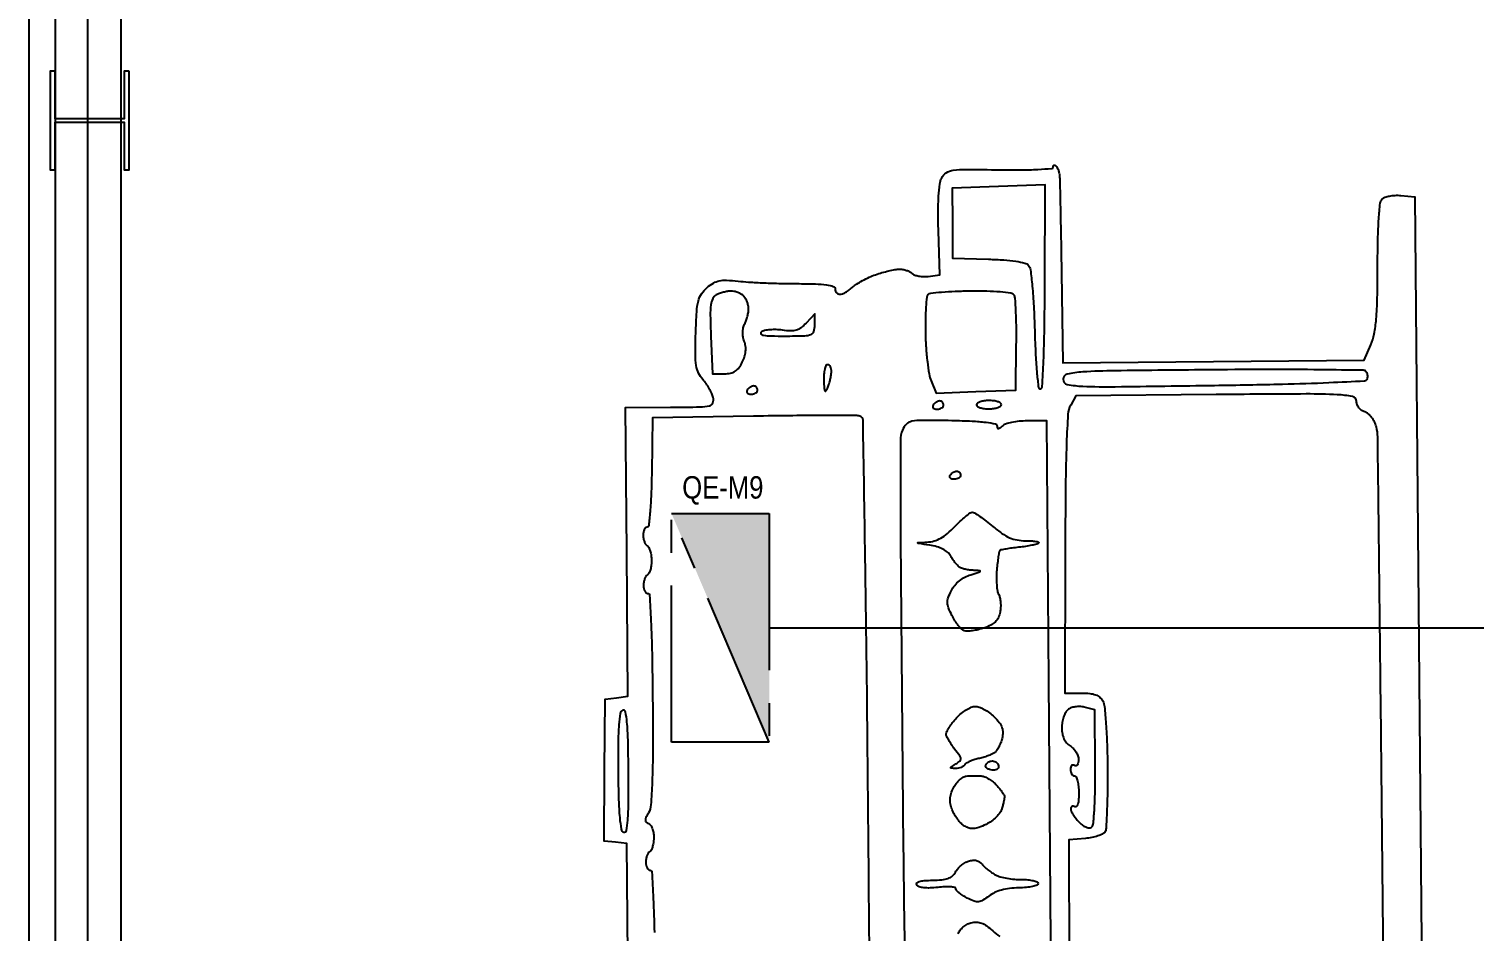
# Model space of a CAD drawing. Header units: millimetres. Extents: x -35961 to -35580, y 154458 to 154764.
# Drawn here: x -35943.981 to -35939.585, y 154658.961 to 154661.705 of the extents above; entities that cross this region are included whole.
import ezdxf

# ---------------------------------------------------------------- set-up
doc = ezdxf.new("R2010")
doc.units = ezdxf.units.MM
doc.header["$MEASUREMENT"] = 0
doc.linetypes.add('PHANTOM2', pattern=[31.75, 15.875, -3.175, 3.175, -3.175, 3.175, -3.175])
doc.layers.get('0').update_dxf_attribs({"color": 253})
for name, color, linetype in [('LigacoesEletricos', 80, 'Continuous'), ('LigacoesParciais', 10, 'Continuous'), ('Projecto', 252, 'Continuous'), ('QuadrosMáquinas', 40, 'Continuous')]:
    doc.layers.add(name, color=color, linetype=linetype)
doc.styles.get("Standard").update_dxf_attribs({"font": 'ARIALN.TTF'})

msp = doc.modelspace()

# ---------------------------------------------------------------- hatches: boundary and pattern name
at = {"layer": 'QuadrosMáquinas', "linetype": 'PHANTOM2', "ltscale": 0.03}
h = msp.add_hatch(color=256, dxfattribs=at)
h.dxf.hatch_style = 1
h.paths.add_polyline_path([(-35941.7288, 154660.2308), (-35942.0261, 154660.2308), (-35941.7288, 154659.5354)])

# ---------------------------------------------------------------- linework, layer by layer
at = {"color": 0, "elevation": 0}
for points in [[(-35939.836, 154655.5226, 0.000007), (-35939.8409, 154656.2439, 0.000111)], [(-35940.8722, 154658.9302), (-35940.8784, 154659.7217), (-35940.8847, 154660.5132), (-35940.9448, 154660.5127, 0.022954), (-35940.9689, 154660.5114, 0.026523), (-35940.9916, 154660.5079, 0.027019), (-35941.0103, 154660.5029, 0.120449), (-35941.0199, 154660.497, -0.0231), (-35941.027, 154660.4904, -0.161655), (-35941.0314, 154660.4886, -0.341436), (-35941.034, 154660.4904, -0.076809), (-35941.0349, 154660.4961, 0.354285), (-35941.0405, 154660.5028, 0.019404), (-35941.0694, 154660.5075, 0.019107), (-35941.1117, 154660.5111, 0.006598), (-35941.1731, 154660.5132, 0.003224), (-35941.2638, 154660.5144, 0.048971), (-35941.2951, 154660.5116, 0.151646), (-35941.3118, 154660.5027, 0.100298), (-35941.3237, 154660.4845, 0.095399), (-35941.3297, 154660.4535, 0.000532), (-35941.3294, 154660.1522), (-35941.3212, 154659.2155, -0.000029), (-35941.3155, 154658.7395, -0.000048), (-35941.3106, 154658.3351, -0.000005), (-35941.3063, 154657.9738, -0.004342)], [(-35939.8465, 154657.0453, 0.000067), (-35939.8535, 154657.9922, 0.000372), (-35939.8614, 154658.9399, 0.000606), (-35939.8696, 154659.744, 0.000059), (-35939.8779, 154660.4638, 0.062588), (-35939.8821, 154660.4946, 0.051011), (-35939.8878, 154660.5097, 0.048405), (-35939.8966, 154660.5235, 0.05201), (-35939.9069, 154660.5343, 0.101528), (-35939.9172, 154660.54, -0.08158), (-35939.9268, 154660.5447, -0.069682), (-35939.935, 154660.5525, -0.07128), (-35939.9405, 154660.5621, -0.094012), (-35939.9425, 154660.572, 0.353839), (-35939.9545, 154660.5866, 0.038418), (-35940.001, 154660.5924, 0.013345), (-35940.0953, 154660.5945, 0.000866), (-35940.3694, 154660.5928), (-35940.7961, 154660.5893), (-35940.812, 154660.5609, 0.112384), (-35940.8202, 154660.5332, 0.006612), (-35940.8246, 154660.4452, 0.006937), (-35940.8275, 154660.3157, 0.001827), (-35940.8286, 154660.1084), (-35940.8293, 154659.6844), (-35940.7785, 154659.6848, -0.025747), (-35940.7537, 154659.6837, -0.065289), (-35940.7361, 154659.6797, -0.08924), (-35940.7236, 154659.6723, -0.090151), (-35940.7145, 154659.661, -0.100812), (-35940.7091, 154659.6437, -0.006707), (-35940.7047, 154659.5916, -0.009365), (-35940.7014, 154659.5283, -0.006572), (-35940.7, 154659.457, -0.004858), (-35940.7002, 154659.387, -0.007177), (-35940.7018, 154659.3256, -0.003673), (-35940.7043, 154659.2738, -0.126313), (-35940.708, 154659.2623, -0.143215), (-35940.7148, 154659.2563, -0.032136), (-35940.7293, 154659.2505, -0.030816), (-35940.7475, 154659.2458, -0.025599), (-35940.7673, 154659.243), (-35940.8174, 154659.2385), (-35940.8144, 154658.0952, 0.000562)], [(-35942.1514, 154657.9712), (-35942.1617, 154659.2275), (-35942.1965, 154659.2312), (-35942.2314, 154659.235), (-35942.2297, 154659.4508), (-35942.2281, 154659.6667), (-35942.1935, 154659.671), (-35942.159, 154659.6752), (-35942.1626, 154660.1141), (-35942.1662, 154660.553), (-35942.0292, 154660.5541, 0.00265), (-35941.9386, 154660.5553, 0.050849), (-35941.9106, 154660.5587, 0.245593), (-35941.9003, 154660.5675, 0.159089), (-35941.8992, 154660.5834, 0.046248), (-35941.9037, 154660.5962, 0.023418), (-35941.9115, 154660.6113, 0.023042), (-35941.9211, 154660.6263, 0.031722), (-35941.9312, 154660.6388, -0.075185), (-35941.9442, 154660.6581, -0.072882), (-35941.9511, 154660.6807, -0.038869), (-35941.9537, 154660.7147, -0.006903), (-35941.9526, 154660.7785, -0.00696), (-35941.9496, 154660.8447, -0.046173), (-35941.9446, 154660.8774, -0.088039), (-35941.9351, 154660.8988, -0.065771), (-35941.9179, 154660.9182, -0.045286), (-35941.8988, 154660.9319, -0.081793), (-35941.8808, 154660.9388, -0.062813), (-35941.8585, 154660.9406, -0.017809), (-35941.8238, 154660.9378, 0.013679), (-35941.7918, 154660.935, 0.004677), (-35941.7452, 154660.9325, 0.004645), (-35941.6938, 154660.9308, 0.005347), (-35941.6447, 154660.9301, -0.006889), (-35941.5886, 154660.9292, -0.027657), (-35941.5544, 154660.9263, -0.045812), (-35941.534, 154660.9214, -0.3199), (-35941.5283, 154660.9136, 0.089729), (-35941.5272, 154660.9074, 0.095261), (-35941.5239, 154660.9022, 0.099797), (-35941.5191, 154660.8987, 0.109199), (-35941.5135, 154660.8976, 0.097177), (-35941.5063, 154660.899, 0.030113), (-35941.4962, 154660.9039, 0.028843), (-35941.4855, 154660.9109, 0.028086), (-35941.4754, 154660.9191, -0.043246), (-35941.4633, 154660.9285, -0.01785), (-35941.4453, 154660.9392, -0.017503), (-35941.4252, 154660.9493, -0.021532), (-35941.4057, 154660.9572, -0.014727), (-35941.386, 154660.9636, -0.013287), (-35941.3653, 154660.9691, -0.013446), (-35941.3465, 154660.973, -0.040525), (-35941.3335, 154660.9742, -0.046245), (-35941.3226, 154660.9734, -0.037543), (-35941.3113, 154660.9705, -0.038906), (-35941.3011, 154660.9663, -0.075706), (-35941.2941, 154660.9612, 0.108008), (-35941.2863, 154660.9563, 0.041223), (-35941.274, 154660.953, 0.038411), (-35941.2596, 154660.9515, 0.038184), (-35941.245, 154660.9522), (-35941.2097, 154660.9566), (-35941.2142, 154661.0906, -0.008474), (-35941.2151, 154661.1486, -0.015031), (-35941.2137, 154661.1963, -0.015839), (-35941.2103, 154661.2332, -0.09009), (-35941.2044, 154661.2519, -0.131896), (-35941.1903, 154661.2672, -0.106864), (-35941.1693, 154661.2748, -0.035662), (-35941.1301, 154661.2774, -0.002946), (-35941.0277, 154661.2763, 0.006204), (-35940.9636, 154661.276, 0.01152), (-35940.9117, 154661.2776, 0.005563), (-35940.8698, 154661.2803, 0.394944), (-35940.8654, 154661.285, -0.092434), (-35940.8648, 154661.2887, -0.238485), (-35940.8628, 154661.2905, -0.198414), (-35940.8599, 154661.2901, -0.067382), (-35940.8564, 154661.2875, -0.0809), (-35940.8528, 154661.2826, -0.033028), (-35940.8495, 154661.2749, -0.031599), (-35940.847, 154661.2661, -0.034999), (-35940.8458, 154661.2573, -0.012794), (-35940.845, 154661.2415, -0.000257), (-35940.8434, 154661.1619, -0.00061), (-35940.8416, 154661.069, -0.00041), (-35940.8399, 154660.9627), (-35940.8355, 154660.6895), (-35940.3771, 154660.6932), (-35939.9187, 154660.6969), (-35939.8985, 154660.7442, 0.055447), (-35939.8886, 154660.777, 0.024378), (-35939.8826, 154660.822, 0.016208), (-35939.8792, 154660.8857, 0.004927), (-35939.8782, 154660.9825, -0.005202), (-35939.8774, 154661.0651, -0.011772), (-35939.8746, 154661.1275, -0.009183), (-35939.8705, 154661.1744, -0.169698), (-35939.8642, 154661.1877, -0.11569), (-35939.856, 154661.1929, -0.037328), (-35939.8419, 154661.1966, -0.034933), (-35939.8251, 154661.1986, -0.032781), (-35939.8078, 154661.1982), (-35939.7654, 154661.1945), (-35939.7346, 154657.7993, 0.000131)], [(-35941.4201, 154658.4169, 0.000289), (-35941.4296, 154659.5069, 0.001571), (-35941.4369, 154660.0979, 0.000252), (-35941.4436, 154660.5145, 0.323858), (-35941.4529, 154660.5269, 0.074662), (-35941.4652, 154660.5288, 0.000741), (-35941.5545, 154660.529, 0.002412), (-35941.6574, 154660.5285, 0.001559), (-35941.7765, 154660.527), (-35942.0843, 154660.5223), (-35942.0864, 154660.3558, -0.006238), (-35942.0881, 154660.2893, -0.012014), (-35942.0914, 154660.2362, -0.00618), (-35942.0956, 154660.1939, -0.379836), (-35942.1008, 154660.1892, 0.191009), (-35942.1054, 154660.1873, 0.08823), (-35942.1093, 154660.1819, 0.06805), (-35942.1119, 154660.174, 0.048053), (-35942.1128, 154660.1647, 0.046881), (-35942.1117, 154660.1548, 0.046318), (-35942.1089, 154660.1452, 0.050262), (-35942.1048, 154660.1373, 0.111412), (-35942.0999, 154660.1326, -0.144823), (-35942.095, 154660.1273, -0.04093), (-35942.0909, 154660.1166, -0.037579), (-35942.0881, 154660.1032, -0.032024), (-35942.087, 154660.0888, -0.032024), (-35942.0878, 154660.0743, -0.037579), (-35942.0905, 154660.0609, -0.04093), (-35942.0944, 154660.0502, -0.144823), (-35942.0992, 154660.0447, 0.111412), (-35942.104, 154660.0399, 0.050262), (-35942.108, 154660.032, 0.046318), (-35942.1107, 154660.0224, 0.046881), (-35942.1115, 154660.0124, 0.049547), (-35942.1105, 154660.0031, 0.069539), (-35942.1077, 154659.9953, 0.089706), (-35942.1036, 154659.99, 0.186414), (-35942.0988, 154659.9882, -0.399776), (-35942.0929, 154659.9826, -0.002592), (-35942.0888, 154659.905, -0.007033), (-35942.0855, 154659.8053, -0.002761), (-35942.0836, 154659.6677, -0.002549), (-35942.0831, 154659.5137, -0.008753), (-35942.0851, 154659.4137, -0.00904), (-35942.0889, 154659.3451, -0.113481), (-35942.0965, 154659.3205, 0.021008), (-35942.1039, 154659.3064, 0.112809), (-35942.1057, 154659.298, 0.209739), (-35942.1032, 154659.2923, 0.099419), (-35942.0962, 154659.2882, -0.15987), (-35942.0901, 154659.2835, -0.057107), (-35942.085, 154659.2737, -0.049455), (-35942.0814, 154659.2609, -0.040871), (-35942.0802, 154659.2467, -0.03229), (-35942.081, 154659.2324, -0.037776), (-35942.0836, 154659.2191, -0.041175), (-35942.0876, 154659.2084, -0.144102), (-35942.0924, 154659.203, 0.111412), (-35942.0971, 154659.1982, 0.050262), (-35942.1011, 154659.1902, 0.046318), (-35942.1038, 154659.1806, 0.046881), (-35942.1047, 154659.1707, 0.049547), (-35942.1037, 154659.1614, 0.069539), (-35942.1008, 154659.1535, 0.089706), (-35942.0967, 154659.1482, 0.186414), (-35942.0919, 154659.1464, -0.4004), (-35942.086, 154659.1409, -0.002419), (-35942.0819, 154659.0601, -0.00678), (-35942.0785, 154658.9566, -0.002649)], [(-35941.1543, 154658.953, -0.088469), (-35941.149, 154658.9632, -0.053318), (-35941.1396, 154658.9732, -0.051265), (-35941.1278, 154658.9813, -0.061741), (-35941.1152, 154658.9863, -0.066571), (-35941.0984, 154658.9883, -0.086304), (-35941.0832, 154658.9855, -0.070148), (-35941.0675, 154658.977, -0.029884), (-35941.0492, 154658.9617, 0.041397), (-35941.0279, 154658.9448, 0.074075)]]:
    msp.add_lwpolyline(points, format="xyb", dxfattribs=at)
for points in [[(-35940.8906, 154660.9219), (-35940.8897, 154661.2301), (-35941.0312, 154661.2254), (-35941.1728, 154661.2207), (-35941.1719, 154661.1139), (-35941.171, 154661.0071), (-35941.0622, 154661.0044, -0.010419), (-35941.0151, 154661.0022, -0.021264), (-35940.9784, 154660.9982, -0.02302), (-35940.9513, 154660.9928, -0.157813), (-35940.9399, 154660.9857, -0.146356), (-35940.9342, 154660.9725, -0.006568), (-35940.9289, 154660.9227, -0.010215), (-35940.9244, 154660.8612, -0.00625), (-35940.9215, 154660.7884, 0.005201), (-35940.9186, 154660.7125, 0.012451), (-35940.9145, 154660.6563, 0.007748), (-35940.9097, 154660.6143, 0.450754), (-35940.9039, 154660.6104, 0.327409), (-35940.8982, 154660.6174, 0.002508), (-35940.8945, 154660.6948, 0.007016), (-35940.8917, 154660.7922, 0.003033)], [(-35941.7917, 154660.8543, 0.054687), (-35941.7929, 154660.8643, 0.038659), (-35941.7963, 154660.8752, 0.039128), (-35941.8013, 154660.8852, 0.064056), (-35941.8071, 154660.8926, 0.064056), (-35941.8146, 154660.8984, 0.039128), (-35941.8247, 154660.9032, 0.038659), (-35941.8356, 154660.9064, 0.054687), (-35941.8457, 154660.9074, 0.038691), (-35941.8562, 154660.9065, 0.023307), (-35941.8685, 154660.9039, 0.023269), (-35941.8805, 154660.9002, 0.037296), (-35941.8902, 154660.8958, 0.157147), (-35941.901, 154660.8845, 0.08061), (-35941.9066, 154660.8656, 0.036715), (-35941.9083, 154660.8331, 0.005988), (-35941.9063, 154660.77), (-35941.9014, 154660.6557), (-35941.8649, 154660.656, 0.05185), (-35941.8467, 154660.658, 0.09046), (-35941.8327, 154660.6639, 0.087303), (-35941.8213, 154660.6745, 0.045525), (-35941.8111, 154660.691, 0.038619), (-35941.8041, 154660.7081, 0.053522), (-35941.8007, 154660.7243, 0.057956), (-35941.8011, 154660.7398, 0.058208), (-35941.8049, 154660.7548, -0.049151), (-35941.8086, 154660.7683, -0.048116), (-35941.8097, 154660.7823, -0.05011), (-35941.8081, 154660.7958, -0.065685), (-35941.8038, 154660.8073, 0.034462), (-35941.7991, 154660.818, 0.023139), (-35941.7952, 154660.8308, 0.023343), (-35941.7925, 154660.8436, 0.041952)], [(-35940.9773, 154660.7449, 0.006565), (-35940.9772, 154660.7988, 0.009555), (-35940.9786, 154660.8463, 0.005613), (-35940.981, 154660.8859, 0.142793), (-35940.9848, 154660.8959, 0.202994), (-35940.9936, 154660.9011, 0.011083), (-35941.0263, 154660.9047, 0.015317), (-35941.0674, 154660.9069, 0.00935), (-35941.116, 154660.9072, 0.006783), (-35941.1632, 154660.906, 0.010128), (-35941.2045, 154660.9035, 0.005533), (-35941.2389, 154660.9004, 0.174491), (-35941.2464, 154660.8967, 0.173708), (-35941.2499, 154660.8893, 0.006791), (-35941.2522, 154660.8586, 0.011364), (-35941.2536, 154660.8217, 0.007707), (-35941.2537, 154660.7796, 0.012609), (-35941.252, 154660.7355, 0.013357), (-35941.248, 154660.6924, 0.013056), (-35941.2427, 154660.6555, 0.057716), (-35941.2365, 154660.6345), (-35941.2208, 154660.5975), (-35941.1001, 154660.6021), (-35940.9793, 154660.6066)], [(-35941.5903, 154660.8051), (-35941.5906, 154660.8388), (-35941.6168, 154660.8102, -0.044012), (-35941.6322, 154660.7961, -0.090471), (-35941.6468, 154660.7886, -0.080854), (-35941.6642, 154660.7863, -0.029815), (-35941.6888, 154660.7886, 0.029712), (-35941.7078, 154660.7903, 0.0299), (-35941.7267, 154660.7898, 0.031329), (-35941.7431, 154660.7873, 0.095335), (-35941.7534, 154660.7828, 0.453791), (-35941.7541, 154660.7775, 0.171083), (-35941.7465, 154660.7733, 0.035951), (-35941.7232, 154660.7711, 0.007032), (-35941.6811, 154660.7707, 0.005012), (-35941.6211, 154660.7717, 0.084027), (-35941.6016, 154660.7755, 0.238345), (-35941.593, 154660.785, 0.070521)], [(-35941.5397, 154660.6618, 0.055301), (-35941.5404, 154660.6702, 0.077029), (-35941.5429, 154660.6773, 0.098614), (-35941.5469, 154660.682, 0.174043), (-35941.5516, 154660.6837, 0.291226), (-35941.5564, 154660.6806, 0.048593), (-35941.5601, 154660.6697, 0.040272), (-35941.5625, 154660.6545, 0.025196), (-35941.5629, 154660.6364, 0.0061), (-35941.5619, 154660.6114, 0.111763), (-35941.5598, 154660.6037, 0.581805), (-35941.5565, 154660.6037, 0.034928), (-35941.551, 154660.6146, 0.023911), (-35941.5469, 154660.6258, 0.016803), (-35941.5433, 154660.6388, 0.017002), (-35941.5408, 154660.6515, 0.033733)], [(-35939.9093, 154660.6413, 0.069897), (-35939.9083, 154660.647, 0.057754), (-35939.9088, 154660.6532, 0.059631), (-35939.9106, 154660.659, 0.08994), (-35939.9136, 154660.6632, 0.193604), (-35939.9219, 154660.6667, 0.000469), (-35940.0539, 154660.6682, 0.002871), (-35940.2032, 154660.6689, 0.001771), (-35940.3788, 154660.6681, 0.000763), (-35940.6775, 154660.6652, 0.01307), (-35940.7754, 154660.6615, 0.040461), (-35940.8228, 154660.6546, 0.351969), (-35940.8351, 154660.6391, 0.353941), (-35940.8225, 154660.6238, 0.040617), (-35940.7749, 154660.618, 0.012969), (-35940.6766, 154660.6167, 0.000743), (-35940.3742, 154660.6208, 0.001805), (-35940.1678, 154660.6247, 0.005349), (-35940.0262, 154660.6294, 0.001786), (-35939.918, 154660.6346, 0.311076)], [(-35941.7646, 154660.6065, 0.092995), (-35941.7655, 154660.6113, 0.096318), (-35941.7681, 154660.6154, 0.099231), (-35941.772, 154660.6181, 0.105429), (-35941.7765, 154660.619, 0.089642), (-35941.7816, 154660.618, 0.053229), (-35941.7871, 154660.6152, 0.051032), (-35941.7922, 154660.6111, 0.06081), (-35941.796, 154660.6063, 0.139169), (-35941.7973, 154660.6015, 0.191142), (-35941.7956, 154660.5974, 0.138808), (-35941.791, 154660.5947, 0.066118), (-35941.784, 154660.5938, 0.062283), (-35941.7766, 154660.5948, 0.080552), (-35941.7702, 154660.5976, 0.097988), (-35941.766, 154660.6017, 0.153634)], [(-35941.1988, 154660.5609, 0.092995), (-35941.1997, 154660.5657, 0.096318), (-35941.2023, 154660.5697, 0.099231), (-35941.2062, 154660.5724, 0.105429), (-35941.2107, 154660.5733, 0.089642), (-35941.2158, 154660.5724, 0.053229), (-35941.2213, 154660.5696, 0.051032), (-35941.2264, 154660.5655, 0.06081), (-35941.2302, 154660.5606, 0.139169), (-35941.2315, 154660.5558, 0.191142), (-35941.2299, 154660.5518, 0.138808), (-35941.2252, 154660.549, 0.066118), (-35941.2183, 154660.5482, 0.062283), (-35941.2108, 154660.5492, 0.080552), (-35941.2045, 154660.552, 0.097988), (-35941.2003, 154660.5561, 0.153634)], [(-35941.0229, 154660.5623, 0.254951), (-35941.0256, 154660.5671, 0.06271), (-35941.0341, 154660.5711, 0.048861), (-35941.0463, 154660.5738, 0.031626), (-35941.0607, 154660.5746, 0.031626), (-35941.0751, 154660.5735, 0.048861), (-35941.0873, 154660.5707, 0.06271), (-35941.0957, 154660.5665, 0.254951), (-35941.0983, 154660.5617, 0.254951), (-35941.0956, 154660.5569, 0.06271), (-35941.0871, 154660.5529, 0.048861), (-35941.0749, 154660.5502, 0.031626), (-35941.0605, 154660.5494, 0.031626), (-35941.0461, 154660.5505, 0.048861), (-35941.0339, 154660.5534, 0.06271), (-35941.0255, 154660.5575, 0.254951)], [(-35941.1468, 154660.3477, -0.153634), (-35941.1483, 154660.3429, -0.097988), (-35941.1525, 154660.3388, -0.080552), (-35941.1588, 154660.336, -0.062283), (-35941.1663, 154660.335, -0.066118), (-35941.1732, 154660.3359, -0.138808), (-35941.1779, 154660.3386, -0.191142), (-35941.1795, 154660.3427, -0.139169), (-35941.1782, 154660.3475, -0.06081), (-35941.1744, 154660.3523, -0.051032), (-35941.1693, 154660.3564, -0.053229), (-35941.1638, 154660.3592, -0.089642), (-35941.1587, 154660.3602, -0.105429), (-35941.1542, 154660.3593, -0.099231), (-35941.1504, 154660.3566, -0.096318), (-35941.1477, 154660.3525, -0.092995)], [(-35940.9096, 154660.1412, -0.133782), (-35940.9151, 154660.138, -0.012512), (-35940.9304, 154660.1343, -0.01536), (-35940.9492, 154660.1309, -0.011481), (-35940.9702, 154660.1282, 0.006713), (-35940.9909, 154660.1258, 0.009831), (-35941.009, 154660.123, 0.005702), (-35941.0241, 154660.1203, 0.151235), (-35941.0277, 154660.1183, 0.151956), (-35941.0295, 154660.1147, 0.005439), (-35941.0321, 154660.0992, 0.009583), (-35941.0346, 154660.0804, 0.00652), (-35941.0368, 154660.0591, 0.020089), (-35941.0378, 154660.0366, 0.021248), (-35941.0371, 154660.0146, 0.02145), (-35941.0348, 154659.9957, 0.084277), (-35941.031, 154659.9847, -0.072844), (-35941.0274, 154659.9749, -0.031586), (-35941.0253, 154659.961, -0.030417), (-35941.025, 154659.9457, -0.035387), (-35941.0266, 154659.9313, -0.064525), (-35941.0319, 154659.9146, -0.08871), (-35941.041, 154659.9017, -0.076493), (-35941.0551, 154659.8915, -0.036542), (-35941.0758, 154659.8828, -0.022929), (-35941.0935, 154659.8777, -0.024779), (-35941.1112, 154659.8744, -0.025319), (-35941.1265, 154659.8731, -0.098601), (-35941.1358, 154659.8746, -0.105647), (-35941.1437, 154659.8796, -0.028039), (-35941.1538, 154659.8907, -0.027147), (-35941.164, 154659.905, -0.02499), (-35941.173, 154659.9207, -0.023085), (-35941.1837, 154659.9442, -0.088813), (-35941.1868, 154659.9598, -0.095026), (-35941.1843, 154659.975, -0.028603), (-35941.1749, 154659.9966, -0.055546), (-35941.1645, 154660.0124, -0.048278), (-35941.1505, 154660.0264, -0.047773), (-35941.1339, 154660.0375, -0.051666), (-35941.1159, 154660.045, 0.002653), (-35941.0909, 154660.0526, 0.167156), (-35941.0873, 154660.0552, 0.585372), (-35941.0883, 154660.0572, 0.006683), (-35941.1068, 154660.0581, -0.02462), (-35941.1197, 154660.0592, -0.023744), (-35941.1327, 154660.0616, -0.024449), (-35941.1438, 154660.0647, -0.075206), (-35941.1508, 154660.0683, -0.052219), (-35941.1566, 154660.0735, -0.018285), (-35941.1639, 154660.0821, -0.017927), (-35941.1712, 154660.0922, -0.020003), (-35941.1775, 154660.1025, 0.09267), (-35941.1866, 154660.1134, 0.054235), (-35941.2009, 154660.1227, 0.046913), (-35941.2192, 154660.13, 0.034644), (-35941.2406, 154660.1347, -0.000699), (-35941.2748, 154660.1398, -0.180525), (-35941.2774, 154660.1413, -0.620452), (-35941.2768, 154660.1425, -0.001236), (-35941.2486, 154660.1441, 0.058504), (-35941.2274, 154660.1477, 0.055767), (-35941.2072, 154660.1561, 0.047759), (-35941.1869, 154660.1701, 0.027297), (-35941.1652, 154660.1905, -0.012333), (-35941.1482, 154660.2075, -0.016948), (-35941.132, 154660.2218, -0.01367), (-35941.118, 154660.2328, -0.158366), (-35941.1115, 154660.2349, -0.14329), (-35941.1047, 154660.233, -0.010541), (-35941.0883, 154660.2222, -0.013995), (-35941.0691, 154660.2081, -0.010131), (-35941.0484, 154660.1915, 0.02291), (-35941.0209, 154660.1704, 0.049229), (-35940.9977, 154660.1574, 0.058158), (-35940.9749, 154660.1505, 0.046833), (-35940.9495, 154660.1483, -0.014716), (-35940.9319, 154660.1479, -0.031094), (-35940.9183, 154660.1464, -0.051661), (-35940.9102, 154660.1441, -0.53549)], [(-35941.0207, 154659.5473, -0.030523), (-35941.0249, 154659.5336, -0.030031), (-35941.0308, 154659.5204, -0.031462), (-35941.0374, 154659.5096, -0.091506), (-35941.0436, 154659.5034, -0.048083), (-35941.0515, 154659.499, -0.015226), (-35941.0641, 154659.494, -0.015047), (-35941.0786, 154659.4893, -0.016181), (-35941.0929, 154659.4855, 0.023787), (-35941.1067, 154659.4817, 0.027431), (-35941.1194, 154659.4768, 0.028123), (-35941.1296, 154659.4715, 0.122097), (-35941.1344, 154659.4667, -0.113288), (-35941.1384, 154659.4625, -0.051411), (-35941.1453, 154659.459, -0.047238), (-35941.1537, 154659.4566, -0.047461), (-35941.1623, 154659.4559, -0.010386), (-35941.1749, 154659.4563, -0.419419), (-35941.1766, 154659.4582, -0.240321), (-35941.1749, 154659.461, -0.005737), (-35941.1613, 154659.4693, 0.042149), (-35941.1491, 154659.478, 0.240576), (-35941.1461, 154659.4852, 0.138381), (-35941.1495, 154659.4944, 0.01181), (-35941.1649, 154659.5145, -0.019386), (-35941.1747, 154659.5279, -0.022077), (-35941.183, 154659.5414, -0.021932), (-35941.189, 154659.5533, -0.103612), (-35941.1907, 154659.5608, -0.123834), (-35941.1888, 154659.5683, -0.022166), (-35941.1814, 154659.581, -0.022742), (-35941.1712, 154659.5953, -0.018813), (-35941.1591, 154659.6096, -0.035404), (-35941.1452, 154659.6229, -0.034797), (-35941.1294, 154659.6342, -0.036912), (-35941.1142, 154659.642, -0.099037), (-35941.1023, 154659.6445, -0.092422), (-35941.0904, 154659.6424, -0.03545), (-35941.075, 154659.6353, -0.033605), (-35941.059, 154659.6251, -0.035177), (-35941.0448, 154659.6129, -0.031227), (-35941.0292, 154659.5955, -0.079381), (-35941.0209, 154659.5807, -0.092921), (-35941.0184, 154659.5655, -0.054795)], [(-35940.7375, 154659.4595), (-35940.7389, 154659.6344), (-35940.7706, 154659.6421, 0.050754), (-35940.7844, 154659.644, 0.048233), (-35940.7985, 154659.6431, 0.051243), (-35940.8112, 154659.6397, 0.084755), (-35940.8208, 154659.6341, 0.095831), (-35940.8279, 154659.6253, 0.042026), (-35940.8338, 154659.6114, 0.039555), (-35940.8378, 154659.5952, 0.042468), (-35940.839, 154659.579, 0.044335), (-35940.8373, 154659.561, 0.062733), (-35940.8323, 154659.5457, 0.069977), (-35940.8243, 154659.5333, 0.076466), (-35940.8134, 154659.5241, -0.06532), (-35940.8038, 154659.5163, -0.051725), (-35940.7955, 154659.5056, -0.053129), (-35940.7899, 154659.4939, -0.083343), (-35940.788, 154659.4829, -0.048087), (-35940.7888, 154659.4735, -0.104688), (-35940.7915, 154659.4669, -0.181825), (-35940.7956, 154659.4641, -0.201538), (-35940.8004, 154659.4648, 0.139169), (-35940.8052, 154659.4661, 0.191142), (-35940.8093, 154659.4644, 0.138808), (-35940.812, 154659.4598, 0.066118), (-35940.8129, 154659.4528, 0.062283), (-35940.8119, 154659.4454, 0.080552), (-35940.809, 154659.439, 0.097988), (-35940.8049, 154659.4348, 0.153634), (-35940.8001, 154659.4334, -0.297764), (-35940.7952, 154659.4302, -0.042932), (-35940.7911, 154659.4184, -0.03716), (-35940.7882, 154659.402, -0.02325), (-35940.7872, 154659.3825, -0.019531), (-35940.7878, 154659.362, -0.051222), (-35940.7903, 154659.3475, -0.106919), (-35940.7943, 154659.34, -0.369423), (-35940.7994, 154659.3391, 0.086843), (-35940.8042, 154659.341, 0.165708), (-35940.8082, 154659.3405, 0.179097), (-35940.8109, 154659.3376, 0.1034), (-35940.8119, 154659.333, 0.109382), (-35940.8103, 154659.326, 0.027563), (-35940.8046, 154659.3156, 0.026799), (-35940.7967, 154659.3043, 0.024213), (-35940.7874, 154659.2934, 0.041562), (-35940.7771, 154659.2842, 0.054609), (-35940.7662, 154659.2777, 0.066205), (-35940.7565, 154659.2747, 0.183401), (-35940.7496, 154659.2761, 0.230565), (-35940.7435, 154659.2858, 0.009283), (-35940.74, 154659.3281, 0.012868), (-35940.7377, 154659.3844, 0.00555)], [(-35942.1572, 154659.4474, 0.003514), (-35942.1586, 154659.5431, 0.017624), (-35942.1617, 154659.5966, 0.026878), (-35942.1663, 154659.628, 0.452739), (-35942.1744, 154659.6326, 0.27849), (-35942.1822, 154659.6233, 0.01952), (-35942.1862, 154659.5882, 0.0168), (-35942.1885, 154659.5343, 0.004338), (-35942.1886, 154659.4472, 0.004338), (-35942.1871, 154659.3601, 0.0168), (-35942.1839, 154659.3062, 0.01952), (-35942.1793, 154659.2711, 0.27849), (-35942.1714, 154659.262, 0.452739), (-35942.1634, 154659.2667, 0.026878), (-35942.1593, 154659.2982, 0.017624), (-35942.1571, 154659.3517, 0.003514)], [(-35941.033, 154659.4563, -0.140905), (-35941.037, 154659.4525, -0.078956), (-35941.0434, 154659.4505, -0.068155), (-35941.0512, 154659.4504, -0.05915), (-35941.0591, 154659.4523, -0.057172), (-35941.0667, 154659.4562, -0.160337), (-35941.0704, 154659.4609, -0.194905), (-35941.0702, 154659.4662, -0.089096), (-35941.0662, 154659.472, -0.085457), (-35941.0605, 154659.4761, -0.075714), (-35941.0535, 154659.4782, -0.077425), (-35941.0463, 154659.4782, -0.096954), (-35941.0401, 154659.4759, -0.078925), (-35941.0353, 154659.4718, -0.090788), (-35941.0322, 154659.4667, -0.100776), (-35941.0314, 154659.4612, -0.123583)], [(-35941.0134, 154659.37, -0.041913), (-35941.0138, 154659.3655, -0.005754), (-35941.0156, 154659.3564, -0.006575), (-35941.018, 154659.3455, -0.005518), (-35941.0209, 154659.3341, -0.09165), (-35941.0266, 154659.3217, -0.041861), (-35941.0381, 154659.3081, -0.039589), (-35941.0531, 154659.2954, -0.043708), (-35941.0693, 154659.2857, -0.022762), (-35941.0914, 154659.2762, -0.07114), (-35941.1071, 154659.2727, -0.094417), (-35941.1206, 154659.2743, -0.062494), (-35941.1348, 154659.2807, -0.060433), (-35941.1451, 154659.2889, -0.031356), (-35941.1559, 154659.3012, -0.030649), (-35941.1655, 154659.3155, -0.040585), (-35941.1723, 154659.3296, -0.041166), (-35941.1776, 154659.3476, -0.066116), (-35941.1787, 154659.3635, -0.065134), (-35941.1757, 154659.3793, -0.038702), (-35941.1683, 154659.3971, -0.044064), (-35941.1601, 154659.41, -0.044276), (-35941.1498, 154659.4213, -0.048084), (-35941.139, 154659.4295, -0.113202), (-35941.1295, 154659.4327, -0.015484), (-35941.1196, 154659.4334, -0.008467), (-35941.1073, 154659.4336, -0.008431), (-35941.0948, 154659.4335, -0.013283), (-35941.0841, 154659.4329, -0.079007), (-35941.0733, 154659.4302, -0.036597), (-35941.0604, 154659.4236, -0.035079), (-35941.0476, 154659.4146, -0.040949), (-35941.0368, 154659.4042, -0.013124), (-35941.0278, 154659.3934, -0.017385), (-35941.0202, 154659.3832, -0.014819), (-35941.0145, 154659.3743, -0.139908)], [(-35940.9105, 154659.1058, -0.315671), (-35940.9139, 154659.1009, -0.033948), (-35940.928, 154659.0967, -0.032007), (-35940.9472, 154659.0937, -0.01983), (-35940.9701, 154659.0925, 0.02713), (-35940.9978, 154659.0906, 0.036605), (-35941.0224, 154659.0857, 0.041077), (-35941.0435, 154659.0781, 0.057932), (-35941.0605, 154659.0677, -0.027537), (-35941.0792, 154659.0547, -0.115306), (-35941.092, 154659.0504, -0.114391), (-35941.1055, 154659.0522, -0.026898), (-35941.1265, 154659.0614, -0.022462), (-35941.1399, 154659.069, -0.030344), (-35941.1513, 154659.0772, -0.030892), (-35941.1596, 154659.0847, -0.19202), (-35941.1617, 154659.09, 0.353944), (-35941.1648, 154659.0938, 0.032035), (-35941.1779, 154659.0956, 0.030428), (-35941.1956, 154659.0958, 0.018134), (-35941.2166, 154659.094, -0.021437), (-35941.2397, 154659.0922, -0.037269), (-35941.2589, 154659.093, -0.045376), (-35941.2732, 154659.096, -0.180251), (-35941.2803, 154659.1013, -0.323528), (-35941.2799, 154659.1074, -0.148504), (-35941.2729, 154659.112, -0.055992), (-35941.2574, 154659.1148, -0.014834), (-35941.2322, 154659.1157, 0.020775), (-35941.2037, 154659.1171, 0.062958), (-35941.1848, 154659.1213, 0.092913), (-35941.1718, 154659.1289, 0.09383), (-35941.1626, 154659.1406, -0.060313), (-35941.1557, 154659.1506, -0.038336), (-35941.1455, 154659.1604, -0.038143), (-35941.1339, 154659.1687, -0.056395), (-35941.1225, 154659.1739, -0.05429), (-35941.1099, 154659.1765, -0.080834), (-35941.0987, 154659.1758, -0.090109), (-35941.0892, 154659.1717, -0.086115), (-35941.0816, 154659.1645, 0.043907), (-35941.0744, 154659.1565, 0.02061), (-35941.0638, 154659.1474, 0.020239), (-35941.0519, 154659.1388, 0.02677), (-35941.0404, 154659.1319, 0.054713), (-35941.0262, 154659.1264, 0.021685), (-35941.0059, 154659.1219, 0.021151), (-35940.9833, 154659.1188, 0.024864), (-35940.9617, 154659.1179, -0.023211), (-35940.9421, 154659.1172, -0.037102), (-35940.9256, 154659.1145, -0.042832), (-35940.9138, 154659.1106, -0.297977)]]:
    msp.add_lwpolyline(points, format="xyb", close=True, dxfattribs=at)
at = {"layer": 'LigacoesEletricos', "color": 3, "linetype": 'Continuous', "ltscale": 0.03}
msp.add_line((-35941.7288, 154659.8831, 0), (-35938.2618, 154659.8831, 0), dxfattribs=at)
at = {"layer": 'LigacoesParciais', "color": 1, "linetype": 'Continuous', "ltscale": 0.03}
msp.add_line((-35943.8015, 154638.8603), (-35943.8015, 154666.401), dxfattribs=at)
at = {"layer": 'Projecto'}
msp.add_line((-35943.9811, 154666.6061, 0), (-35943.9811, 154629.2661, 0), dxfattribs=at)
at = {"layer": 'Projecto', "elevation": 0}
for points in [[(-35943.9011, 154671.1161), (-35943.9011, 154666.5261), (-35943.9011, 154629.3369), (-35942.3811, 154629.3369)], [(-35906.6433, 154629.5461), (-35906.6433, 154666.3153), (-35943.7011, 154666.3153), (-35943.7011, 154638.9261), (-35936.7711, 154638.9261)]]:
    msp.add_lwpolyline(points, dxfattribs=at)
msp.add_lwpolyline([(-35943.6761, 154661.5761), (-35943.6911, 154661.5761), (-35943.6911, 154661.4311), (-35943.9011, 154661.4311), (-35943.9011, 154661.5761), (-35943.9161, 154661.5761), (-35943.9161, 154661.2761), (-35943.9011, 154661.2761), (-35943.9011, 154661.4211), (-35943.6911, 154661.4211), (-35943.6911, 154661.2761), (-35943.6761, 154661.2761), (-35943.6761, 154661.2761)], close=True, dxfattribs=at)
at = {"layer": 'QuadrosMáquinas', "linetype": 'PHANTOM2', "ltscale": 0.03}
msp.add_line((-35941.7288, 154659.5354, 0), (-35942.0261, 154660.2308, 0), dxfattribs=at)
at = {"layer": 'QuadrosMáquinas', "linetype": 'PHANTOM2', "ltscale": 0.03, "elevation": 0}
msp.add_lwpolyline([(-35942.0261, 154659.5354), (-35942.0261, 154660.2308), (-35941.7288, 154660.2308), (-35941.7288, 154659.5354)], close=True, dxfattribs=at)

# ---------------------------------------------------------------- texts
at = {"layer": 'QuadrosMáquinas', "linetype": 'PHANTOM2', "ltscale": 0.03}
msp.add_text('QE-M9', height=0.06817, dxfattribs=at).set_placement((-35941.9938, 154660.2764, 0))

doc.saveas('drawing.dxf')
